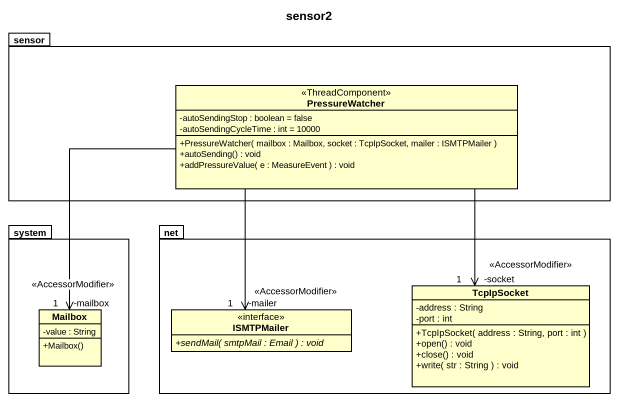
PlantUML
@startuml
title sensor2
hide circle
hide empty members
skinparam classAttributeIconSize 0
package sensor {
  class PressureWatcher <<ThreadComponent>> {
    -autoSendingStop : boolean = false
    -autoSendingCycleTime : int = 10000
    +PressureWatcher( mailbox : Mailbox, socket : TcpIpSocket, mailer : ISMTPMailer )
    +autoSending() : void
    +addPressureValue( e : MeasureEvent ) : void
  }
}
package system {
  class Mailbox {
    -value : String
    +Mailbox()
  }
}
package net {
  class TcpIpSocket {
    -address : String
    -port : int
    +TcpIpSocket( address : String, port : int )
    +open() : void
    +close() : void
    +write( str : String ) : void
  }
  interface ISMTPMailer {
    {abstract} +sendMail( smtpMail : Email ) : void
  }
}
PressureWatcher --> "1\n-socket\n<<AccessorModifier>>" TcpIpSocket
PressureWatcher --> "1\n-mailbox\n<<AccessorModifier>>" Mailbox
PressureWatcher --> "1\n-mailer\n<<AccessorModifier>>" ISMTPMailer
@enduml
